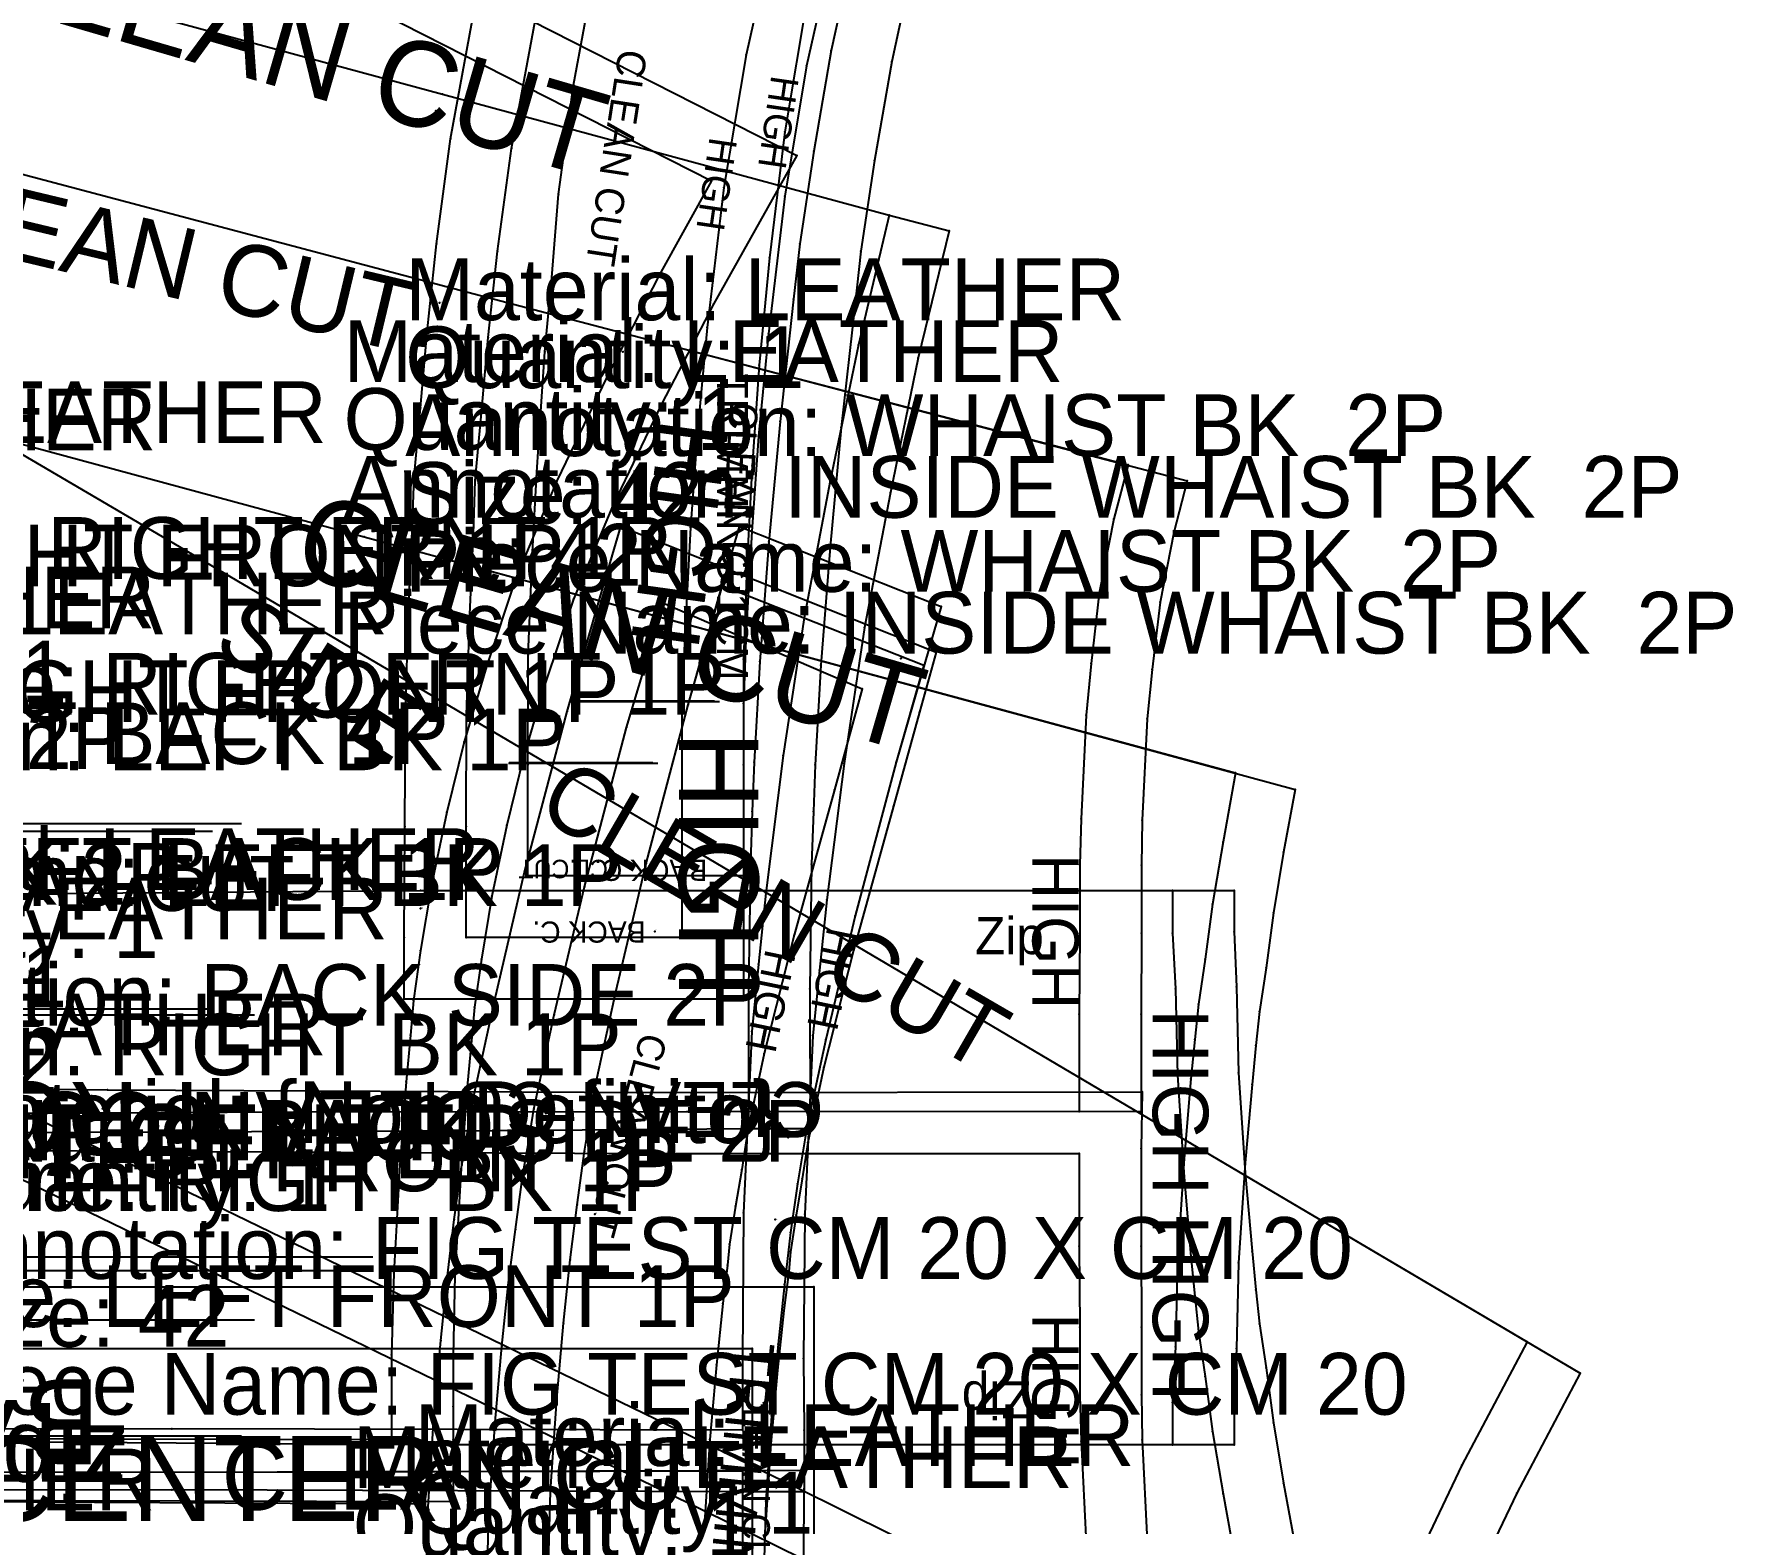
# Model space of a CAD drawing. Header units: metres. Extents: x -645 to 4173, y -791 to 1095.
# Drawn here: x -31.9 to 243.5, y -161.4 to 79.8 of the extents above; entities that cross this region are included whole.
import ezdxf

# ---------------------------------------------------------------- set-up
doc = ezdxf.new("R2010")
doc.units = ezdxf.units.M

# ---------------------------------------------------------------- blocks, each defined once
blk = doc.blocks.new('WHAIST BK  2P')
at = {"layer": '1'}
blk.add_lwpolyline([(59.05, -28.3), (24.05, -28.3), (24.05, -10.3), (24.15, 7.5), (24.85, 24.1), (25.55, 37.1), (26.05, 45.3), (26.85, 56.6), (27.95, 68.6), (29.05, 82.1), (31.45, 99.8), (35.45, 121.4), (40.35, 143.6), (44.85, 162.1), (48.15, 175.2), (50.25, 184.2), (83.35, 172.9), (82.05, 167.7), (78.85, 155), (74.45, 136.9), (69.45, 114.5), (65.75, 92.2), (63.25, 71.8), (61.55, 54.4), (60.45, 38.1), (59.55, 21.9), (59.05, 6.8), (59.05, -10.3), (59.05, -28.3)], close=True, dxfattribs=at)
at = {"layer": '13'}
blk.add_point((28.55, 37.1), dxfattribs=at)
at = {"layer": '2'}
for p in [(50.25, 184.2), (83.35, 172.9), (25.55, 37.1), (28.55, 37.1), (24.05, -10.3), (59.05, -10.3), (24.05, -28.3), (59.05, -28.3), (59.05, -28.3)]:
    blk.add_point(p, dxfattribs=at)
at = {"layer": '3'}
for p in [(48.15, 175.2), (82.05, 167.7), (44.85, 162.1), (78.85, 155), (40.35, 143.6), (74.45, 136.9), (35.45, 121.4), (69.45, 114.5), (31.45, 99.8), (65.75, 92.2), (29.05, 82.1), (63.25, 71.8), (27.95, 68.6), (26.85, 56.6), (61.55, 54.4), (26.05, 45.3), (60.45, 38.1), (24.85, 24.1), (59.55, 21.9), (24.15, 7.5), (59.05, 6.8)]:
    blk.add_point(p, dxfattribs=at)
at = {"layer": '5'}
blk.add_line((54.35, 0), (31.05, 0), dxfattribs=at)
at = {"layer": '7'}
blk.add_line((55.15, -0.1), (30.95, -0.1), dxfattribs=at)
at = {"layer": '84'}
blk.add_lwpolyline([(59.05, -28.3), (24.05, -28.3), (24.05, -10.3), (24.15, 7.5), (24.85, 24.1), (25.55, 37.1), (26.05, 45.3), (26.85, 56.6), (27.95, 68.6), (29.05, 82.1), (31.45, 99.8), (35.45, 121.4), (40.35, 143.6), (44.85, 162.1), (48.15, 175.2), (50.25, 184.2), (83.35, 172.9), (82.05, 167.7), (78.85, 155), (74.45, 136.9), (69.45, 114.5), (65.75, 92.2), (63.25, 71.8), (61.55, 54.4), (60.45, 38.1), (59.55, 21.9), (59.05, 6.8), (59.05, -10.3), (59.05, -28.3)], close=True, dxfattribs=at)
at = {"layer": '1'}
for s, p in [('Material: LEATHER', (4.2, 61.7)), ('Quantity: 1', (4.2, 50.7)), ('Annotation: WHAIST BK  2P', (4.2, 39.7)), ('Size: 42', (4.2, 28.7)), ('Piece Name: WHAIST BK  2P', (4.2, 17.7))]:
    blk.add_text(s, height=10, dxfattribs=at).set_placement(p)
at = {"layer": '13'}
blk.add_text('#1', height=0.25, dxfattribs=at).set_placement((28.55, 37.1))
at = {"layer": '15'}
for s, height, rotation, p in [('CLEAN CUT', 3.993, 343.1786, (53.65, 179.1)), ('CLEAN CUT', 4.655, 261.2122, (38.85, 105.8)), ('HIGH', 4.497, 261.6897, (63.55, 101.5)), ('CLEAN CUT', 4.65, 267.2607, (56.75, 48.5)), ('CL.CUT', 3, 180, (37.05, -25.7)), ('BACK C.', 3.429, 180, (53.15, -25.7))]:
    blk.add_text(s, height=height, rotation=rotation, dxfattribs=at).set_placement(p)
at = {"layer": '2'}
blk.add_text('#1', height=0.25, dxfattribs=at).set_placement((28.55, 37.1))
blk = doc.blocks.new('INSIDE WHAIST BK  2P')
at = {"layer": '1'}
blk.add_lwpolyline([(69.05, -38.3), (14.05, -38.3), (14.05, -28.3), (14.15, -10.3), (14.25, 7.9), (14.75, 24.5), (15.35, 37.5), (15.65, 46.3), (16.65, 57.5), (17.75, 69.8), (19.25, 84.1), (21.55, 101.1), (25.45, 122.2), (30.55, 145.8), (34.95, 164.4), (38.45, 177.8), (41.15, 187.1), (92.75, 170.2), (91.65, 165.3), (88.45, 152.6), (84.15, 134.7), (79.25, 112.9), (75.75, 91.8), (73.05, 69.5), (71.45, 52.9), (70.35, 37.5), (69.45, 21.4), (69.05, 9.6), (69.05, -10.3), (69.05, -28.3), (69.05, -38.3)], close=True, dxfattribs=at)
at = {"layer": '13'}
for p in [(49.45, 180.3), (82.25, 169.3)]:
    blk.add_point(p, dxfattribs=at)
at = {"layer": '14'}
blk.add_lwpolyline([(59.05, -28.3), (24.05, -28.3), (24.05, -10.3), (24.15, 7.7), (24.65, 24.1), (25.25, 37.1), (25.55, 45.7), (26.55, 56.7), (27.65, 68.9), (29.15, 82.9), (31.45, 99.5), (35.25, 120.2), (40.25, 143.6), (44.55, 162), (48.05, 175.2), (50.55, 183.9), (83.25, 173.4), (81.95, 167.5), (78.75, 154.9), (74.45, 136.9), (69.45, 114.7), (65.85, 93.2), (63.15, 70.5), (61.55, 53.7), (60.45, 38.1), (59.55, 21.8), (59.05, 9.7), (59.05, -10.3), (59.05, -28.3)], dxfattribs=at)
at = {"layer": '2'}
for p in [(41.15, 187.1), (50.55, 183.9), (49.45, 180.3), (83.25, 173.4), (82.25, 169.3), (92.75, 170.2), (15.35, 37.5), (15.35, 37.5), (25.25, 37.1), (14.15, -10.3), (24.05, -10.3), (59.05, -10.3), (69.05, -10.3), (14.05, -28.3), (14.05, -28.3), (24.05, -28.3), (59.05, -28.3), (59.05, -28.3), (69.05, -28.3), (69.05, -28.3), (14.05, -38.3), (69.05, -38.3), (69.05, -38.3)]:
    blk.add_point(p, dxfattribs=at)
at = {"layer": '3'}
for p in [(38.45, 177.8), (48.05, 175.2), (81.95, 167.5), (91.65, 165.3), (34.95, 164.4), (44.55, 162), (78.75, 154.9), (88.45, 152.6), (30.55, 145.8), (40.25, 143.6), (74.45, 136.9), (84.15, 134.7), (25.45, 122.2), (35.25, 120.2), (69.45, 114.7), (79.25, 112.9), (21.55, 101.1), (31.45, 99.5), (65.85, 93.2), (75.75, 91.8), (19.25, 84.1), (29.15, 82.9), (17.75, 69.8), (27.65, 68.9), (63.15, 70.5), (73.05, 69.5), (16.65, 57.5), (26.55, 56.7), (61.55, 53.7), (71.45, 52.9), (15.65, 46.3), (25.55, 45.7), (60.45, 38.1), (70.35, 37.5), (14.75, 24.5), (24.65, 24.1), (59.55, 21.8), (69.45, 21.4), (59.05, 9.7), (69.05, 9.6), (14.25, 7.9), (24.15, 7.7)]:
    blk.add_point(p, dxfattribs=at)
at = {"layer": '4'}
for p in [(15.35, 37.5, 2.5), (14.05, -28.3, 2.5), (69.05, -28.3, 2.5)]:
    blk.add_point(p, dxfattribs=at)
at = {"layer": '5'}
blk.add_line((54.35, 0), (31.05, 0), dxfattribs=at)
at = {"layer": '7'}
blk.add_line((55.15, -0.1), (30.95, -0.1), dxfattribs=at)
at = {"layer": '84'}
blk.add_lwpolyline([(69.05, -38.3), (14.05, -38.3), (14.05, -28.3), (14.15, -10.3), (14.25, 7.9), (14.75, 24.5), (15.35, 37.5), (15.65, 46.3), (16.65, 57.5), (17.75, 69.8), (19.25, 84.1), (21.55, 101.1), (25.45, 122.2), (30.55, 145.8), (34.95, 164.4), (38.45, 177.8), (41.15, 187.1), (92.75, 170.2), (91.65, 165.3), (88.45, 152.6), (84.15, 134.7), (79.25, 112.9), (75.75, 91.8), (73.05, 69.5), (71.45, 52.9), (70.35, 37.5), (69.45, 21.4), (69.05, 9.6), (69.05, -10.3), (69.05, -28.3), (69.05, -38.3)], close=True, dxfattribs=at)
at = {"layer": '87'}
blk.add_lwpolyline([(59.05, -28.3), (24.05, -28.3), (24.05, -10.3), (24.15, 7.7), (24.65, 24.1), (25.25, 37.1), (25.55, 45.7), (26.55, 56.7), (27.65, 68.9), (29.15, 82.9), (31.45, 99.5), (35.25, 120.2), (40.25, 143.6), (44.55, 162), (48.05, 175.2), (50.55, 183.9), (83.25, 173.4), (81.95, 167.5), (78.75, 154.9), (74.45, 136.9), (69.45, 114.7), (65.85, 93.2), (63.15, 70.5), (61.55, 53.7), (60.45, 38.1), (59.55, 21.8), (59.05, 9.7), (59.05, -10.3), (59.05, -28.3)], dxfattribs=at)
at = {"layer": '1'}
for s, p in [('Material: LEATHER', (4.2, 61.7)), ('Quantity: 1', (4.2, 50.7)), ('Annotation: INSIDE WHAIST BK  2P', (4.2, 39.7)), ('Size: 42', (4.2, 28.7)), ('Piece Name: INSIDE WHAIST BK  2P', (4.2, 17.7))]:
    blk.add_text(s, height=10, dxfattribs=at).set_placement(p)
at = {"layer": '13'}
for p in [(49.45, 180.3), (82.25, 169.3)]:
    blk.add_text('#1', height=0.25, dxfattribs=at).set_placement(p)
at = {"layer": '15'}
for s, height, rotation, p in [('CLEAN CUT', 3.993, 343.1786, (53.65, 179.1)), ('HIGH', 4.497, 261.6897, (63.55, 101.5)), ('TRIMMING 1CM', 5, 270, (64.75, 63.1)), ('BACK C.', 3.429, 180, (53.15, -25.7))]:
    blk.add_text(s, height=height, rotation=rotation, dxfattribs=at).set_placement(p)
at = {"layer": '2'}
for p in [(49.45, 180.3), (82.25, 169.3)]:
    blk.add_text('#1', height=0.25, dxfattribs=at).set_placement(p)
blk = doc.blocks.new('RIGHT BK 1P')
at = {"layer": '1'}
blk.add_lwpolyline([(-32.35, 68.4), (126.15, 69.6), (258.05, 69.6), (258.05, 62.9), (258.45, 54), (258.75, 40.1), (259.85, 23.9), (260.95, 11.2), (261.55, 4.9), (262.15, -0.6), (263.25, -7.7), (264.45, -16.6), (266.05, -26.4), (267.95, -36.6), (117.05, -77.5), (-71.65, -128.6)], dxfattribs=at)
at = {"layer": '13'}
blk.add_point((126.15, 66.7), dxfattribs=at)
at = {"layer": '14'}
blk.add_lwpolyline([(-32.35, 68.4), (126.15, 69.6), (248.05, 69.6), (248.05, 62.7), (248.55, 53.7), (248.85, 39.7), (249.95, 23.2), (251.05, 10.3), (251.65, 3.9), (252.25, -1.8), (253.35, -9.1), (254.55, -18), (256.25, -28.1), (258.25, -39.2), (117.05, -77.5), (-71.65, -128.6)], dxfattribs=at)
at = {"layer": '2'}
for p in [(126.15, 69.6), (126.15, 69.6), (248.05, 69.6), (258.05, 69.6), (126.15, 66.7), (251.65, 3.9), (261.55, 4.9), (261.55, 4.9)]:
    blk.add_point(p, dxfattribs=at)
at = {"layer": '3'}
for p in [(248.05, 62.7), (258.05, 62.9), (248.55, 53.7), (258.45, 54), (248.85, 39.7), (258.75, 40.1), (249.95, 23.2), (259.85, 23.9), (260.95, 11.2), (251.05, 10.3), (252.25, -1.8), (262.15, -0.6), (263.25, -7.7), (253.35, -9.1), (254.55, -18), (264.45, -16.6), (266.05, -26.4), (256.25, -28.1)]:
    blk.add_point(p, dxfattribs=at)
at = {"layer": '4'}
blk.add_point((261.55, 4.9, 2.5), dxfattribs=at)
at = {"layer": '5'}
blk.add_line((99.25, 0), (-13.95, 0), dxfattribs=at)
at = {"layer": '7'}
blk.add_line((99.25, 0), (-13.95, 0), dxfattribs=at)
at = {"layer": '84'}
blk.add_lwpolyline([(-32.35, 68.4), (126.15, 69.6), (258.05, 69.6), (258.05, 62.9), (258.45, 54), (258.75, 40.1), (259.85, 23.9), (260.95, 11.2), (261.55, 4.9), (262.15, -0.6), (263.25, -7.7), (264.45, -16.6), (266.05, -26.4), (267.95, -36.6), (117.05, -77.5), (-71.65, -128.6)], dxfattribs=at)
at = {"layer": '87'}
blk.add_lwpolyline([(-32.35, 68.4), (126.15, 69.6), (248.05, 69.6), (248.05, 62.7), (248.55, 53.7), (248.85, 39.7), (249.95, 23.2), (251.05, 10.3), (251.65, 3.9), (252.25, -1.8), (253.35, -9.1), (254.55, -18), (256.25, -28.1), (258.25, -39.2), (117.05, -77.5), (-71.65, -128.6)], dxfattribs=at)
at = {"layer": '1'}
for s, p in [('Material: LEATHER', (4.2, 61.7)), ('Quantity: 1', (4.2, 50.7)), ('Annotation: RIGHT BK 1P', (4.2, 39.7)), ('Piece Name: RIGHT BK 1P', (4.2, 17.7))]:
    blk.add_text(s, height=10, dxfattribs=at).set_placement(p)
at = {"layer": '13'}
blk.add_text('#1', height=0.25, dxfattribs=at).set_placement((126.15, 66.7))
at = {"layer": '15'}
for s, height, p in [('CLEAN CUT', 8.889, (38.35, 66.3)), ('Zip', 6, (216.05, 59.3))]:
    blk.add_text(s, height=height, dxfattribs=at).set_placement(p)
blk.add_text('HIGH', height=9, rotation=270, dxfattribs=at).set_placement((244.85, 17))
at = {"layer": '2'}
blk.add_text('#1', height=0.25, dxfattribs=at).set_placement((126.15, 66.7))
blk = doc.blocks.new('RIGHT BACK 1P')
at = {"layer": '1'}
blk.add_lwpolyline([(-15.05, 68), (123.55, 67.9), (226.05, 68.2), (226.05, 68.2), (225.95, 56.6), (226.15, 33.2), (227.45, 4.3), (228.55, -6.3), (229.75, -17.7), (232.55, -39.8), (235.85, -61.8), (240.05, -83.7), (244.55, -105.5), (249.55, -126.1), (239.85, -128.6), (167.45, -148.2), (-102.05, -221.1)], dxfattribs=at)
at = {"layer": '14'}
for points in [[(216.05, 68.1), (216.05, 56.6), (216.25, 33), (217.55, 3.6), (218.65, -7.3), (219.85, -18.8), (222.65, -41.1), (226.05, -63.4), (230.25, -85.6), (234.85, -107.6), (239.85, -128.6), (167.45, -148.2), (-102.05, -221.1)], [(-15.05, 68), (123.55, 67.9), (216.05, 68.1)]]:
    blk.add_lwpolyline(points, dxfattribs=at)
at = {"layer": '2'}
for p in [(216.05, 68.1), (216.05, 68.1), (226.05, 68.2), (226.05, 68.2)]:
    blk.add_point(p, dxfattribs=at)
at = {"layer": '3'}
blk.add_point((123.55, 67.9), dxfattribs=at)
blk.add_point((123.55, 67.9), dxfattribs=at)
at = {"layer": '84'}
blk.add_lwpolyline([(-15.05, 68), (123.55, 67.9), (226.05, 68.2), (226.05, 68.2), (225.95, 56.6), (226.15, 33.2), (227.45, 4.3), (228.55, -6.3), (229.75, -17.7), (232.55, -39.8), (235.85, -61.8), (240.05, -83.7), (244.55, -105.5), (249.55, -126.1), (239.85, -128.6), (167.45, -148.2), (-102.05, -221.1)], dxfattribs=at)
at = {"layer": '87'}
for points in [[(216.05, 68.1), (216.05, 56.6), (216.25, 33), (217.55, 3.6), (218.65, -7.3), (219.85, -18.8), (222.65, -41.1), (226.05, -63.4), (230.25, -85.6), (234.85, -107.6), (239.85, -128.6), (167.45, -148.2), (-102.05, -221.1)], [(-15.05, 68), (123.55, 67.9), (216.05, 68.1)]]:
    blk.add_lwpolyline(points, dxfattribs=at)
at = {"layer": '1'}
blk.add_text('Material: LEATHER', height=10, dxfattribs=at).set_placement((4.2, 61.7))
at = {"layer": '15'}
for s, height, p in [('BACK CENTER', 13.7636, (36.25, 60)), ('CLEAN CUT', 11.111, (131.65, 61.8))]:
    blk.add_text(s, height=height, dxfattribs=at).set_placement(p)
blk = doc.blocks.new('LEFT BK 1P')
at = {"layer": '1'}
blk.add_lwpolyline([(-71.65, 128.6), (117.05, 77.5), (267.95, 36.6), (266.05, 26.4), (264.45, 16.6), (263.25, 7.7), (262.15, 0.6), (261.55, -4.9), (260.95, -11.2), (259.85, -23.9), (258.75, -40.1), (258.45, -54), (258.05, -62.9), (258.05, -69.6), (126.15, -69.6), (126.15, -79.2), (-32.35, -78.4)], dxfattribs=at)
at = {"layer": '13'}
blk.add_point((115.45, 75.1), dxfattribs=at)
at = {"layer": '14'}
for points in [[(126.15, -69.6), (-32.35, -68.5)], [(-71.65, 128.6), (117.05, 77.5), (258.25, 39.3), (256.25, 28.1), (254.55, 18), (253.35, 9.1), (252.25, 1.8), (251.65, -3.9), (251.05, -10.3), (249.95, -23.2), (248.85, -39.7), (248.55, -53.7), (248.05, -62.7), (248.05, -69.6), (126.15, -69.6)]]:
    blk.add_lwpolyline(points, dxfattribs=at)
at = {"layer": '2'}
for p in [(117.05, 77.5), (117.05, 77.5), (115.45, 75.1), (258.25, 39.3), (267.95, 36.6), (251.65, -3.9), (261.55, -4.9), (261.55, -4.9), (126.15, -69.6), (126.15, -69.6), (126.15, -69.6), (248.05, -69.6), (258.05, -69.6), (126.15, -79.2)]:
    blk.add_point(p, dxfattribs=at)
at = {"layer": '3'}
for p in [(256.25, 28.1), (266.05, 26.4), (254.55, 18), (264.45, 16.6), (253.35, 9.1), (263.25, 7.7), (252.25, 1.8), (262.15, 0.6), (251.05, -10.3), (260.95, -11.2), (249.95, -23.2), (259.85, -23.9), (248.85, -39.7), (258.75, -40.1), (248.55, -53.7), (258.45, -54), (248.05, -62.7), (258.05, -62.9)]:
    blk.add_point(p, dxfattribs=at)
at = {"layer": '4'}
blk.add_point((261.55, -4.9, 2.5), dxfattribs=at)
at = {"layer": '5'}
blk.add_line((99.25, 0), (-13.95, 0), dxfattribs=at)
at = {"layer": '7'}
blk.add_line((99.25, 0), (-13.95, 0), dxfattribs=at)
at = {"layer": '84'}
blk.add_lwpolyline([(-71.65, 128.6), (117.05, 77.5), (267.95, 36.6), (266.05, 26.4), (264.45, 16.6), (263.25, 7.7), (262.15, 0.6), (261.55, -4.9), (260.95, -11.2), (259.85, -23.9), (258.75, -40.1), (258.45, -54), (258.05, -62.9), (258.05, -69.6), (126.15, -69.6), (126.15, -79.2), (-32.35, -78.4)], dxfattribs=at)
at = {"layer": '87'}
for points in [[(126.15, -69.6), (-32.35, -68.5)], [(-71.65, 128.6), (117.05, 77.5), (258.25, 39.3), (256.25, 28.1), (254.55, 18), (253.35, 9.1), (252.25, 1.8), (251.65, -3.9), (251.05, -10.3), (249.95, -23.2), (248.85, -39.7), (248.55, -53.7), (248.05, -62.7), (248.05, -69.6), (126.15, -69.6)]]:
    blk.add_lwpolyline(points, dxfattribs=at)
at = {"layer": '1'}
for s, p in [('Material: LEATHER', (4.2, 61.7)), ('Quantity: 1', (4.2, 50.7)), ('Annotation: LEFT BK 1P', (4.2, 39.7)), ('Piece Name: LEFT BK 1P', (4.2, 17.7))]:
    blk.add_text(s, height=10, dxfattribs=at).set_placement(p)
at = {"layer": '13'}
blk.add_text('#1', height=0.25, dxfattribs=at).set_placement((115.45, 75.1))
at = {"layer": '15'}
for s, height, rotation, p in [('CLEAN CUT', 13.748, 343.762, (105.05, 71.7)), ('HIGH', 9, 270, (244.85, 1)), ('Zip', 6, 180, (225.05, -59.3))]:
    blk.add_text(s, height=height, rotation=rotation, dxfattribs=at).set_placement(p)
at = {"layer": '2'}
blk.add_text('#1', height=0.25, dxfattribs=at).set_placement((115.45, 75.1))
blk = doc.blocks.new('LEFT BACK 1P')
at = {"layer": '1'}
blk.add_lwpolyline([(-102.05, 221.1), (167.45, 148.2), (239.85, 128.6), (249.55, 126.1), (244.55, 105.5), (240.05, 83.7), (235.85, 61.8), (232.55, 39.8), (229.75, 17.7), (228.55, 6.3), (227.45, -4.3), (226.15, -33.2), (225.95, -56.6), (226.05, -68.2), (226.05, -78.2), (226.05, -78.2), (216.25, -78.2), (123.55, -77.9), (-15.05, -78)], dxfattribs=at)
at = {"layer": '13'}
blk.add_point((166.35, 145.5), dxfattribs=at)
at = {"layer": '14'}
for points in [[(216.05, -68.2), (123.55, -68), (-15.05, -68.1)], [(-102.05, 221.1), (167.45, 148.2), (239.85, 128.6), (234.85, 107.6), (230.25, 85.6), (226.05, 63.4), (222.65, 41.1), (219.85, 18.8), (218.65, 7.3), (217.55, -3.6), (216.25, -33), (216.05, -56.6), (216.05, -68.2)]]:
    blk.add_lwpolyline(points, dxfattribs=at)
at = {"layer": '2'}
for p in [(167.45, 148.2), (167.45, 148.2), (166.35, 145.5), (239.85, 128.6), (239.85, 128.6), (249.55, 126.1), (218.65, 7.3), (228.55, 6.3), (228.55, 6.3), (216.05, -68.2), (216.05, -68.2), (226.05, -68.2), (226.05, -68.2), (216.25, -78.2), (226.05, -78.2), (226.05, -78.2)]:
    blk.add_point(p, dxfattribs=at)
at = {"layer": '3'}
for p in [(234.85, 107.6), (244.55, 105.5), (230.25, 85.6), (240.05, 83.7), (226.05, 63.4), (235.85, 61.8), (222.65, 41.1), (232.55, 39.8), (219.85, 18.8), (229.75, 17.7), (217.55, -3.6), (227.45, -4.3), (216.25, -33), (226.15, -33.2), (216.05, -56.6), (225.95, -56.6), (123.55, -68), (123.55, -77.9)]:
    blk.add_point(p, dxfattribs=at)
at = {"layer": '4'}
for p in [(228.55, 6.3, 2.5), (226.05, -68.2, 2.5)]:
    blk.add_point(p, dxfattribs=at)
at = {"layer": '5'}
blk.add_line((130.35, 0), (-45.05, 0), dxfattribs=at)
at = {"layer": '7'}
blk.add_line((130.35, 0), (-45.05, 0), dxfattribs=at)
at = {"layer": '84'}
blk.add_lwpolyline([(-102.05, 221.1), (167.45, 148.2), (239.85, 128.6), (249.55, 126.1), (244.55, 105.5), (240.05, 83.7), (235.85, 61.8), (232.55, 39.8), (229.75, 17.7), (228.55, 6.3), (227.45, -4.3), (226.15, -33.2), (225.95, -56.6), (226.05, -68.2), (226.05, -78.2), (226.05, -78.2), (216.25, -78.2), (123.55, -77.9), (-15.05, -78)], dxfattribs=at)
at = {"layer": '87'}
for points in [[(216.05, -68.2), (123.55, -68), (-15.05, -68.1)], [(-102.05, 221.1), (167.45, 148.2), (239.85, 128.6), (234.85, 107.6), (230.25, 85.6), (226.05, 63.4), (222.65, 41.1), (219.85, 18.8), (218.65, 7.3), (217.55, -3.6), (216.25, -33), (216.05, -56.6), (216.05, -68.2)]]:
    blk.add_lwpolyline(points, dxfattribs=at)
at = {"layer": '1'}
for s, p in [('Material: LEATHER', (4.2, 61.7)), ('Annotation: LEFT BACK 1P', (4.2, 39.7)), ('Piece Name: LEFT BACK 1P', (4.2, 17.7))]:
    blk.add_text(s, height=10, dxfattribs=at).set_placement(p)
at = {"layer": '13'}
blk.add_text('#1', height=0.25, dxfattribs=at).set_placement((166.35, 145.5))
at = {"layer": '15'}
for s, height, rotation, p in [('CLEAN CUT', 13.748, 343.762, (91.25, 163.8)), ('HIGH', 12.9, 270, (205.75, 45)), ('BACK CENTER', 13.7636, 180, (111.95, -60))]:
    blk.add_text(s, height=height, rotation=rotation, dxfattribs=at).set_placement(p)
at = {"layer": '2'}
blk.add_text('#1', height=0.25, dxfattribs=at).set_placement((166.35, 145.5))
blk = doc.blocks.new('BACK SIDE 2P')
at = {"layer": '1'}
blk.add_lwpolyline([(-8.45, 164.6), (70.35, 118.4), (157.95, 66.8), (236.05, 20.7), (299.25, -16.6), (288.95, -36), (280.25, -54.2), (273.55, -71), (268.25, -86.4), (264.25, -99.7), (261.65, -110.9), (259.45, -120.6), (108.15, -79.6), (-80.55, -28.6), (-71.35, 6.9), (-65.45, 27.3), (-59.25, 47.5), (-54.85, 60.8), (-45.85, 84.5), (-27.65, 125.3), (-8.45, 164.6)], close=True, dxfattribs=at)
at = {"layer": '14'}
blk.add_lwpolyline([(-8.45, 164.6), (70.35, 118.4), (157.95, 66.8), (236.05, 20.7), (290.65, -11.5), (280.05, -31.5), (271.15, -50.2), (264.25, -67.5), (258.75, -83.4), (254.65, -97.2), (251.95, -108.7), (110.75, -70), (-78.05, -19), (-71.35, 6.9), (-65.45, 27.3), (-59.25, 47.5), (-54.85, 60.8), (-45.85, 84.5), (-27.65, 125.3), (-8.45, 164.6)], dxfattribs=at)
at = {"layer": '2'}
for p in [(290.65, -11.5), (299.25, -16.6)]:
    blk.add_point(p, dxfattribs=at)
at = {"layer": '3'}
for p in [(70.35, 118.4), (70.35, 118.4), (157.95, 66.8), (157.95, 66.8), (236.05, 20.7), (236.05, 20.7), (280.05, -31.5), (288.95, -36)]:
    blk.add_point(p, dxfattribs=at)
at = {"layer": '5'}
blk.add_line((99.05, 0), (-13.65, 0), dxfattribs=at)
at = {"layer": '7'}
blk.add_line((103.55, 2.2), (-14.35, 2.2), dxfattribs=at)
at = {"layer": '84'}
blk.add_lwpolyline([(-8.45, 164.6), (70.35, 118.4), (157.95, 66.8), (236.05, 20.7), (299.25, -16.6), (288.95, -36), (280.25, -54.2), (273.55, -71), (268.25, -86.4), (264.25, -99.7), (261.65, -110.9), (259.45, -120.6), (108.15, -79.6), (-80.55, -28.6), (-71.35, 6.9), (-65.45, 27.3), (-59.25, 47.5), (-54.85, 60.8), (-45.85, 84.5), (-27.65, 125.3), (-8.45, 164.6)], close=True, dxfattribs=at)
at = {"layer": '87'}
blk.add_lwpolyline([(-8.45, 164.6), (70.35, 118.4), (157.95, 66.8), (236.05, 20.7), (290.65, -11.5), (280.05, -31.5), (271.15, -50.2), (264.25, -67.5), (258.75, -83.4), (254.65, -97.2), (251.95, -108.7), (110.75, -70), (-78.05, -19), (-71.35, 6.9), (-65.45, 27.3), (-59.25, 47.5), (-54.85, 60.8), (-45.85, 84.5), (-27.65, 125.3), (-8.45, 164.6)], dxfattribs=at)
at = {"layer": '1'}
for s, p in [('Material: LEATHER', (4.2, 61.7)), ('Quantity: 1', (4.2, 50.7)), ('Annotation: BACK SIDE 2P', (4.2, 39.7)), ('Size: 42', (4.2, 28.7)), ('Piece Name: BACK SIDE 2P', (4.2, 17.7))]:
    blk.add_text(s, height=10, dxfattribs=at).set_placement(p)
at = {"layer": '15'}
for s, height, rotation, p in [('SIDE', 11.194, 327.5877, (77.25, 100.6)), ('CLEAN CUT', 11.042, 329.9262, (129.75, 73.9))]:
    blk.add_text(s, height=height, rotation=rotation, dxfattribs=at).set_placement(p)
blk = doc.blocks.new('WHAIST FRONT 1P')
at = {"layer": '1'}
blk.add_lwpolyline([(25.75, 39.9), (26.25, 57.6), (27.25, 72.5), (28.35, 84.8), (29.45, 95.1), (30.55, 104), (31.75, 112.7), (33.55, 123.4), (36.85, 138.5), (41.75, 159.3), (48.55, 185), (56.85, 213.9), (89.55, 200.9), (82.25, 175.7), (75.65, 150.8), (70.85, 130.8), (67.85, 116.8), (66.25, 107.4), (65.15, 99.5), (64.15, 91.1), (63.15, 81.4), (62.05, 69.8), (61.15, 56), (60.65, 39.3)], dxfattribs=at)
at = {"layer": '13'}
for p in [(56.75, 203.3), (83.05, 192.5), (43.15, 148.3), (64.75, 114.9), (33.45, 102.5), (62.65, 101.6)]:
    blk.add_point(p, dxfattribs=at)
at = {"layer": '14'}
blk.add_lwpolyline([(25.75, 39.9), (26.25, 57.6), (27.25, 72.5), (28.35, 84.8), (29.45, 95.1), (30.55, 104), (31.75, 112.7), (33.55, 123.4), (36.85, 138.5), (41.75, 159.3), (48.55, 185), (54.05, 204.3), (86.75, 191.4), (82.25, 175.7), (75.65, 150.8), (70.85, 130.8), (67.85, 116.8), (66.25, 107.4), (65.15, 99.5), (64.15, 91.1), (63.15, 81.4), (62.05, 69.8), (61.15, 56), (60.65, 39.3)], dxfattribs=at)
at = {"layer": '2'}
for p in [(56.85, 213.9), (54.05, 204.3), (56.75, 203.3), (89.55, 200.9), (83.05, 192.5), (86.75, 191.4), (43.15, 148.3), (64.75, 114.9), (33.45, 102.5), (62.65, 101.6)]:
    blk.add_point(p, dxfattribs=at)
at = {"layer": '3'}
for p in [(48.55, 185), (48.55, 185), (82.25, 175.7), (82.25, 175.7), (41.75, 159.3), (41.75, 159.3), (75.65, 150.8), (75.65, 150.8), (36.85, 138.5), (36.85, 138.5), (70.85, 130.8), (70.85, 130.8), (33.55, 123.4), (33.55, 123.4), (67.85, 116.8), (67.85, 116.8), (31.75, 112.7), (31.75, 112.7), (66.25, 107.4), (66.25, 107.4), (30.55, 104), (30.55, 104), (65.15, 99.5), (65.15, 99.5), (29.45, 95.1), (29.45, 95.1), (64.15, 91.1), (64.15, 91.1), (28.35, 84.8), (28.35, 84.8), (63.15, 81.4), (63.15, 81.4), (27.25, 72.5), (27.25, 72.5), (62.05, 69.8), (62.05, 69.8), (26.25, 57.6), (26.25, 57.6), (61.15, 56), (61.15, 56)]:
    blk.add_point(p, dxfattribs=at)
at = {"layer": '84'}
blk.add_lwpolyline([(25.75, 39.9), (26.25, 57.6), (27.25, 72.5), (28.35, 84.8), (29.45, 95.1), (30.55, 104), (31.75, 112.7), (33.55, 123.4), (36.85, 138.5), (41.75, 159.3), (48.55, 185), (56.85, 213.9), (89.55, 200.9), (82.25, 175.7), (75.65, 150.8), (70.85, 130.8), (67.85, 116.8), (66.25, 107.4), (65.15, 99.5), (64.15, 91.1), (63.15, 81.4), (62.05, 69.8), (61.15, 56), (60.65, 39.3)], dxfattribs=at)
at = {"layer": '87'}
blk.add_lwpolyline([(25.75, 39.9), (26.25, 57.6), (27.25, 72.5), (28.35, 84.8), (29.45, 95.1), (30.55, 104), (31.75, 112.7), (33.55, 123.4), (36.85, 138.5), (41.75, 159.3), (48.55, 185), (54.05, 204.3), (86.75, 191.4), (82.25, 175.7), (75.65, 150.8), (70.85, 130.8), (67.85, 116.8), (66.25, 107.4), (65.15, 99.5), (64.15, 91.1), (63.15, 81.4), (62.05, 69.8), (61.15, 56), (60.65, 39.3)], dxfattribs=at)
at = {"layer": '1'}
for s, p in [('Material: LEATHER', (4.2, 61.7)), ('Quantity: 1', (4.2, 50.7))]:
    blk.add_text(s, height=10, dxfattribs=at).set_placement(p)
at = {"layer": '13'}
for p in [(56.75, 203.3), (83.05, 192.5), (43.15, 148.3), (64.75, 114.9), (33.45, 102.5), (62.65, 101.6)]:
    blk.add_text('#1', height=0.25, dxfattribs=at).set_placement(p)
at = {"layer": '15'}
for s, height, rotation, p in [('HIGH', 4.952, 258.3497, (71.15, 149.2)), ('CLEAN CUT', 4.442, 254.9209, (40.95, 132.1)), ('CLEAN CUT', 4.444, 270, (57.35, 75.5))]:
    blk.add_text(s, height=height, rotation=rotation, dxfattribs=at).set_placement(p)
at = {"layer": '2'}
for p in [(56.75, 203.3), (83.05, 192.5), (43.15, 148.3), (64.75, 114.9), (33.45, 102.5), (62.65, 101.6)]:
    blk.add_text('#1', height=0.25, dxfattribs=at).set_placement(p)
blk = doc.blocks.new('INSIDE WHAIST FRNT 1P')
at = {"layer": '1'}
blk.add_lwpolyline([(15.85, 40), (16.35, 57.8), (17.35, 73.1), (18.45, 85.6), (19.55, 96.1), (20.65, 105.2), (21.85, 114), (23.75, 125), (27.15, 140.6), (32.05, 161.5), (38.95, 187.5), (44.85, 207.9), (47.65, 217.5), (98.75, 197.1), (96.05, 187.4), (91.85, 172.2), (85.35, 148.8), (80.55, 129.9), (77.95, 117.7), (77.05, 111.8), (76.05, 105.9), (75.15, 100), (74.85, 96.8), (74.05, 90.5), (73.05, 80.8), (71.95, 68.9), (71.05, 54.9)], dxfattribs=at)
at = {"layer": '14'}
blk.add_lwpolyline([(25.75, 39.8), (26.25, 57.4), (27.25, 72.4), (28.35, 84.7), (29.45, 95), (30.55, 103.6), (31.75, 112.5), (32.65, 117.3), (33.55, 123.1), (36.85, 138.4), (41.75, 159.1), (48.55, 184.9), (52.55, 198.2), (54.45, 205.1), (86.75, 191.2), (86.45, 190), (82.25, 174.8), (75.75, 151.3), (70.85, 132.1), (68.15, 119.4), (67.25, 113.3), (66.25, 107.4), (65.25, 101.2), (64.95, 97.8), (64.15, 91.6), (63.15, 81.7), (62.05, 69.6), (61.15, 55.3)], dxfattribs=at)
at = {"layer": '2'}
for p in [(47.65, 217.5), (44.85, 207.9), (44.85, 207.9), (54.45, 205.1), (98.75, 197.1), (86.75, 191.2), (86.45, 190), (96.05, 187.4), (96.05, 187.4), (67.25, 113.3), (77.05, 111.8), (77.05, 111.8), (65.25, 101.2), (75.15, 100), (75.15, 100)]:
    blk.add_point(p, dxfattribs=at)
at = {"layer": '3'}
for p in [(52.55, 198.2), (38.95, 187.5), (48.55, 184.9), (82.25, 174.8), (91.85, 172.2), (32.05, 161.5), (41.75, 159.1), (75.75, 151.3), (85.35, 148.8), (27.15, 140.6), (36.85, 138.4), (70.85, 132.1), (80.55, 129.9), (23.75, 125), (33.55, 123.1), (68.15, 119.4), (32.65, 117.3), (77.95, 117.7), (21.85, 114), (31.75, 112.5), (66.25, 107.4), (20.65, 105.2), (76.05, 105.9), (30.55, 103.6), (64.95, 97.8), (74.85, 96.8), (19.55, 96.1), (29.45, 95), (64.15, 91.6), (74.05, 90.5), (18.45, 85.6), (28.35, 84.7), (63.15, 81.7), (73.05, 80.8), (17.35, 73.1), (27.25, 72.4), (62.05, 69.6), (71.95, 68.9), (16.35, 57.8), (26.25, 57.4)]:
    blk.add_point(p, dxfattribs=at)
at = {"layer": '4'}
for p in [(44.85, 207.9, 2.5), (96.05, 187.4, 2.5), (77.05, 111.8, 2.5), (75.15, 100, 2.5)]:
    blk.add_point(p, dxfattribs=at)
at = {"layer": '84'}
blk.add_lwpolyline([(15.85, 40), (16.35, 57.8), (17.35, 73.1), (18.45, 85.6), (19.55, 96.1), (20.65, 105.2), (21.85, 114), (23.75, 125), (27.15, 140.6), (32.05, 161.5), (38.95, 187.5), (44.85, 207.9), (47.65, 217.5), (98.75, 197.1), (96.05, 187.4), (91.85, 172.2), (85.35, 148.8), (80.55, 129.9), (77.95, 117.7), (77.05, 111.8), (76.05, 105.9), (75.15, 100), (74.85, 96.8), (74.05, 90.5), (73.05, 80.8), (71.95, 68.9), (71.05, 54.9)], dxfattribs=at)
at = {"layer": '87'}
blk.add_lwpolyline([(25.75, 39.8), (26.25, 57.4), (27.25, 72.4), (28.35, 84.7), (29.45, 95), (30.55, 103.6), (31.75, 112.5), (32.65, 117.3), (33.55, 123.1), (36.85, 138.4), (41.75, 159.1), (48.55, 184.9), (52.55, 198.2), (54.45, 205.1), (86.75, 191.2), (86.45, 190), (82.25, 174.8), (75.75, 151.3), (70.85, 132.1), (68.15, 119.4), (67.25, 113.3), (66.25, 107.4), (65.25, 101.2), (64.95, 97.8), (64.15, 91.6), (63.15, 81.7), (62.05, 69.6), (61.15, 55.3)], dxfattribs=at)
at = {"layer": '1'}
for s, p in [('Material: LEATHER', (4.2, 61.7)), ('Quantity: 1', (4.2, 50.7))]:
    blk.add_text(s, height=10, dxfattribs=at).set_placement(p)
at = {"layer": '15'}
for s, height, rotation, p in [('HIGH', 4.952, 258.3497, (71.15, 149.2)), ('TRIMMING 1CM', 6.6519, 264.1037, (65.95, 85.7))]:
    blk.add_text(s, height=height, rotation=rotation, dxfattribs=at).set_placement(p)
blk = doc.blocks.new('LEFT FRONT 1P')
at = {"layer": '1'}
blk.add_lwpolyline([(-19.55, 57.3), (85.35, 56.1), (173.65, 55.7), (253.05, 55.8), (252.85, 46.6), (252.85, 30.8), (252.95, 17.7), (252.95, 6.7), (253.05, -0.6), (253.85, -17), (254.65, -25), (255.95, -35.9), (258.15, -47.2), (260.35, -55.6), (169.45, -79.4), (140.45, -87), (-87.25, -147.4)], dxfattribs=at)
at = {"layer": '14'}
blk.add_lwpolyline([(-19.65, 47.4), (85.25, 46.2), (173.65, 45.8), (242.85, 45.8), (242.85, 30.8), (242.95, 17.7), (242.95, 6.6), (243.15, -0.8), (243.95, -17.3), (244.75, -26), (246.05, -37.4), (248.45, -49.4), (250.75, -58.1), (169.45, -79.4), (140.45, -87), (-87.25, -147.4)], dxfattribs=at)
at = {"layer": '2'}
for p in [(253.05, 55.8), (242.85, 45.8), (252.85, 46.6), (252.85, 46.6), (242.85, 30.8), (252.85, 30.8), (243.15, -0.8), (253.05, -0.6), (253.05, -0.6)]:
    blk.add_point(p, dxfattribs=at)
at = {"layer": '3'}
for p in [(85.35, 56.1), (173.65, 55.7), (85.25, 46.2), (173.65, 45.8), (242.95, 17.7), (252.95, 17.7), (242.95, 6.6), (252.95, 6.7)]:
    blk.add_point(p, dxfattribs=at)
at = {"layer": '4'}
for p in [(252.85, 46.6, 2.5), (253.05, -0.6, 2.5)]:
    blk.add_point(p, dxfattribs=at)
at = {"layer": '5'}
blk.add_line((107.05, 0), (-21.65, 0), dxfattribs=at)
at = {"layer": '7'}
blk.add_line((107.05, 0), (-21.65, 0), dxfattribs=at)
at = {"layer": '84'}
blk.add_lwpolyline([(-19.55, 57.3), (85.35, 56.1), (173.65, 55.7), (253.05, 55.8), (252.85, 46.6), (252.85, 30.8), (252.95, 17.7), (252.95, 6.7), (253.05, -0.6), (253.85, -17), (254.65, -25), (255.95, -35.9), (258.15, -47.2), (260.35, -55.6), (169.45, -79.4), (140.45, -87), (-87.25, -147.4)], dxfattribs=at)
at = {"layer": '87'}
blk.add_lwpolyline([(-19.65, 47.4), (85.25, 46.2), (173.65, 45.8), (242.85, 45.8), (242.85, 30.8), (242.95, 17.7), (242.95, 6.6), (243.15, -0.8), (243.95, -17.3), (244.75, -26), (246.05, -37.4), (248.45, -49.4), (250.75, -58.1), (169.45, -79.4), (140.45, -87), (-87.25, -147.4)], dxfattribs=at)
at = {"layer": '1'}
for s, p in [('Material: LEATHER', (4.2, 61.7)), ('Annotation: LEFT FRONT 1P', (4.2, 39.7)), ('Piece Name: LEFT FRONT 1P', (4.2, 17.7))]:
    blk.add_text(s, height=10, dxfattribs=at).set_placement(p)
at = {"layer": '15'}
blk.add_text('FRONT CENTER', height=11.9833, dxfattribs=at).set_placement((28.35, 41.8))
blk.add_text('HIGH', height=7.5, rotation=270, dxfattribs=at).set_placement((235.25, 19.9))
blk = doc.blocks.new('RIGHT FRNT 1P')
at = {"layer": '1'}
blk.add_lwpolyline([(-87.25, 147.4), (140.45, 87), (169.45, 79.4), (260.35, 55.6), (258.15, 47.2), (255.95, 35.9), (254.65, 25), (253.85, 17), (253.05, 0.6), (252.95, -6.7), (252.95, -17.7), (252.85, -30.8), (252.85, -46.6), (115.55, -46.7), (-3.15, -47.3)], dxfattribs=at)
at = {"layer": '13'}
for p in [(139.15, 84.4), (168.85, 76.5)]:
    blk.add_point(p, dxfattribs=at)
at = {"layer": '14'}
blk.add_lwpolyline([(-87.25, 147.4), (140.45, 87), (169.45, 79.4), (250.75, 58.2), (248.45, 49.4), (246.05, 37.4), (244.75, 26), (243.95, 17.6), (243.15, 0.8), (242.95, -6.6), (242.95, -17.7), (242.85, -30.8), (242.85, -46.6), (115.55, -46.7), (-3.15, -47.3)], dxfattribs=at)
at = {"layer": '2'}
for p in [(140.45, 87), (140.45, 87), (139.15, 84.4), (169.45, 79.4), (169.45, 79.4), (168.85, 76.5), (250.75, 58.2), (260.35, 55.6), (243.95, 17.6), (253.85, 17), (253.85, 17), (243.15, 0.8), (253.05, 0.6), (253.05, 0.6), (242.85, -30.8), (252.85, -30.8), (242.85, -46.6), (252.85, -46.6)]:
    blk.add_point(p, dxfattribs=at)
at = {"layer": '3'}
for p in [(248.45, 49.4), (258.15, 47.2), (246.05, 37.4), (255.95, 35.9), (244.75, 26), (254.65, 25), (242.95, -6.6), (252.95, -6.7), (242.95, -17.7), (252.95, -17.7), (115.55, -46.7), (115.55, -46.7)]:
    blk.add_point(p, dxfattribs=at)
at = {"layer": '4'}
for p in [(253.85, 17, 2.5), (253.05, 0.6, 2.5)]:
    blk.add_point(p, dxfattribs=at)
at = {"layer": '5'}
blk.add_line((107.05, 0), (-21.65, 0), dxfattribs=at)
at = {"layer": '7'}
blk.add_line((107.05, 0), (-21.65, 0), dxfattribs=at)
at = {"layer": '84'}
blk.add_lwpolyline([(-87.25, 147.4), (140.45, 87), (169.45, 79.4), (260.35, 55.6), (258.15, 47.2), (255.95, 35.9), (254.65, 25), (253.85, 17), (253.05, 0.6), (252.95, -6.7), (252.95, -17.7), (252.85, -30.8), (252.85, -46.6), (115.55, -46.7), (-3.15, -47.3)], dxfattribs=at)
at = {"layer": '87'}
blk.add_lwpolyline([(-87.25, 147.4), (140.45, 87), (169.45, 79.4), (250.75, 58.2), (248.45, 49.4), (246.05, 37.4), (244.75, 26), (243.95, 17.6), (243.15, 0.8), (242.95, -6.6), (242.95, -17.7), (242.85, -30.8), (242.85, -46.6), (115.55, -46.7), (-3.15, -47.3)], dxfattribs=at)
at = {"layer": '1'}
for s, p in [('Material: LEATHER', (4.2, 61.7)), ('Annotation: RIGHT FRNT 1P', (4.2, 39.7)), ('Piece Name: RIGHT FRNT 1P', (4.2, 17.7))]:
    blk.add_text(s, height=10, dxfattribs=at).set_placement(p)
at = {"layer": '13'}
for p in [(139.15, 84.4), (168.85, 76.5)]:
    blk.add_text('#1', height=0.25, dxfattribs=at).set_placement(p)
at = {"layer": '15'}
for s, height, rotation, p in [('CLEAN CUT', 11.561, 346.5514, (47.95, 96.7)), ('HIGH', 7.5, 270, (235.25, -4.9)), ('FRONT CENTER', 11.9833, 180, (100.25, -41.8)), ('CLEAN CUT', 8.889, 180, (201.45, -41.8))]:
    blk.add_text(s, height=height, rotation=rotation, dxfattribs=at).set_placement(p)
at = {"layer": '2'}
for p in [(139.15, 84.4), (168.85, 76.5)]:
    blk.add_text('#1', height=0.25, dxfattribs=at).set_placement(p)
blk = doc.blocks.new('RIGHT FRONT 1P')
at = {"layer": '1'}
blk.add_lwpolyline([(242.85, 137.8), (240.05, 124.7), (237.25, 108.7), (235.05, 94), (234.05, 85.1), (231.85, 65.4), (230.05, 46.1), (228.55, 26.9), (227.65, 10.8), (227.35, 3.2), (227.05, -5.3), (226.75, -25.5), (226.85, -48.2), (216.85, -48.2), (176.45, -48.5), (29.15, -49.1)], dxfattribs=at)
at = {"layer": '14'}
blk.add_lwpolyline([(233.15, 139.8), (230.25, 126.5), (227.45, 110.2), (225.15, 95.2), (224.15, 86.2), (221.95, 66.4), (220.15, 46.9), (218.65, 27.5), (217.75, 11.2), (217.45, 3.2), (217.15, -5.1), (216.85, -25.4), (216.85, -48.2), (176.45, -48.5), (29.15, -49.1)], dxfattribs=at)
at = {"layer": '2'}
for p in [(225.15, 95.2), (235.05, 94), (235.05, 94), (217.45, 3.2), (227.35, 3.2), (227.35, 3.2), (216.85, -25.4), (226.75, -25.5), (216.85, -48.2), (216.85, -48.2), (226.85, -48.2)]:
    blk.add_point(p, dxfattribs=at)
at = {"layer": '3'}
for p in [(230.25, 126.5), (240.05, 124.7), (227.45, 110.2), (237.25, 108.7), (224.15, 86.2), (234.05, 85.1), (221.95, 66.4), (231.85, 65.4), (220.15, 46.9), (230.05, 46.1), (218.65, 27.5), (228.55, 26.9), (217.75, 11.2), (227.65, 10.8), (217.15, -5.1), (227.05, -5.3), (176.45, -48.5), (176.45, -48.5)]:
    blk.add_point(p, dxfattribs=at)
at = {"layer": '4'}
for p in [(235.05, 94, 2.5), (227.35, 3.2, 2.5)]:
    blk.add_point(p, dxfattribs=at)
at = {"layer": '5'}
blk.add_line((129.95, 0), (-44.65, 0), dxfattribs=at)
at = {"layer": '7'}
blk.add_line((129.95, 0), (-44.65, 0), dxfattribs=at)
at = {"layer": '84'}
blk.add_lwpolyline([(242.85, 137.8), (240.05, 124.7), (237.25, 108.7), (235.05, 94), (234.05, 85.1), (231.85, 65.4), (230.05, 46.1), (228.55, 26.9), (227.65, 10.8), (227.35, 3.2), (227.05, -5.3), (226.75, -25.5), (226.85, -48.2), (216.85, -48.2), (176.45, -48.5), (29.15, -49.1)], dxfattribs=at)
at = {"layer": '87'}
blk.add_lwpolyline([(233.15, 139.8), (230.25, 126.5), (227.45, 110.2), (225.15, 95.2), (224.15, 86.2), (221.95, 66.4), (220.15, 46.9), (218.65, 27.5), (217.75, 11.2), (217.45, 3.2), (217.15, -5.1), (216.85, -25.4), (216.85, -48.2), (176.45, -48.5), (29.15, -49.1)], dxfattribs=at)
at = {"layer": '1'}
for s, p in [('Material: LEATHER', (4.2, 61.7)), ('Annotation: RIGHT FRONT 1P', (4.2, 39.7)), ('Piece Name: RIGHT FRONT 1P', (4.2, 17.7))]:
    blk.add_text(s, height=10, dxfattribs=at).set_placement(p)
at = {"layer": '15'}
for s, height, rotation, p in [('HIGH', 11.003, 262.1645, (202.75, 67.1)), ('CLEAN CUT', 11.111, 180, (175.75, -42.2))]:
    blk.add_text(s, height=height, rotation=rotation, dxfattribs=at).set_placement(p)
blk = doc.blocks.new('LINING BACK 2P')
at = {"layer": '1'}
blk.add_lwpolyline([(209.55, 179.5), (288.95, 139.1), (275.45, 115), (267.05, 98.8), (259.15, 82.4), (252.75, 67.2), (248.15, 53.4), (244.65, 41.6), (241.95, 30.6), (239.55, 19.1), (237.85, 8.9), (236.75, 1.1), (236.25, -4.3), (235.55, -11.8), (234.55, -25), (233.55, -42.3), (233.25, -55.3), (233.25, -63.6), (233.25, -69), (233.25, -79), (100.45, -78.7)], dxfattribs=at)
at = {"layer": '14'}
blk.add_lwpolyline([(205.05, 170.6), (275.15, 135), (266.65, 119.7), (258.15, 103.2), (250.05, 86.4), (243.45, 70.6), (238.65, 56.3), (235.05, 44.1), (232.25, 32.7), (229.75, 20.9), (227.95, 10.3), (226.85, 2.2), (226.35, -3.4), (225.65, -11), (224.65, -24.4), (223.65, -41.9), (223.25, -55.2), (223.25, -63.6), (223.25, -69), (100.45, -68.7)], dxfattribs=at)
at = {"layer": '2'}
for p in [(288.95, 139.1), (275.15, 135), (226.35, -3.4), (236.25, -4.3), (236.25, -4.3), (223.25, -69), (233.25, -69), (233.25, -69), (233.25, -79)]:
    blk.add_point(p, dxfattribs=at)
at = {"layer": '3'}
for p in [(266.65, 119.7), (275.45, 115), (258.15, 103.2), (267.05, 98.8), (250.05, 86.4), (259.15, 82.4), (243.45, 70.6), (252.75, 67.2), (238.65, 56.3), (248.15, 53.4), (235.05, 44.1), (244.65, 41.6), (232.25, 32.7), (241.95, 30.6), (229.75, 20.9), (239.55, 19.1), (227.95, 10.3), (237.85, 8.9), (226.85, 2.2), (236.75, 1.1), (225.65, -11), (235.55, -11.8), (224.65, -24.4), (234.55, -25), (223.65, -41.9), (233.55, -42.3), (223.25, -55.2), (233.25, -55.3), (223.25, -63.6), (233.25, -63.6)]:
    blk.add_point(p, dxfattribs=at)
at = {"layer": '4'}
for p in [(236.25, -4.3, 2.5), (233.25, -69, 2.5)]:
    blk.add_point(p, dxfattribs=at)
at = {"layer": '84'}
blk.add_lwpolyline([(209.55, 179.5), (288.95, 139.1), (275.45, 115), (267.05, 98.8), (259.15, 82.4), (252.75, 67.2), (248.15, 53.4), (244.65, 41.6), (241.95, 30.6), (239.55, 19.1), (237.85, 8.9), (236.75, 1.1), (236.25, -4.3), (235.55, -11.8), (234.55, -25), (233.55, -42.3), (233.25, -55.3), (233.25, -63.6), (233.25, -69), (233.25, -79), (100.45, -78.7)], dxfattribs=at)
at = {"layer": '87'}
blk.add_lwpolyline([(205.05, 170.6), (275.15, 135), (266.65, 119.7), (258.15, 103.2), (250.05, 86.4), (243.45, 70.6), (238.65, 56.3), (235.05, 44.1), (232.25, 32.7), (229.75, 20.9), (227.95, 10.3), (226.85, 2.2), (226.35, -3.4), (225.65, -11), (224.65, -24.4), (223.65, -41.9), (223.25, -55.2), (223.25, -63.6), (223.25, -69), (100.45, -68.7)], dxfattribs=at)
at = {"layer": '1'}
for s, p in [('Annotation: LINING BACK 2P', (4.2, 39.7)), ('Piece Name: LINING BACK 2P', (4.2, 17.7))]:
    blk.add_text(s, height=10, dxfattribs=at).set_placement(p)
at = {"layer": '15'}
blk.add_text('zip', height=11.933, rotation=180, dxfattribs=at).set_placement((180.55, -66.6))
blk = doc.blocks.new('LINING FRONT 1P')
at = {"layer": '1'}
blk.add_lwpolyline([(115.65, 306.2), (251.85, 240.1), (322.55, 205), (319.35, 198.2), (315.35, 188.9), (310.35, 177.4), (303.75, 162), (298.65, 149.7), (296.25, 143.4), (293.85, 137.4), (291.25, 130), (288.05, 120.3), (284.55, 107.8), (281.55, 92.8), (278.65, 77), (276.65, 63.3), (276.25, 55.9), (275.85, 48), (275.75, 40.6), (275.65, 30.3), (275.45, 17.5), (275.25, 0), (275.25, 0), (275.45, -17.5)], dxfattribs=at)
at = {"layer": '14'}
blk.add_lwpolyline([(111.25, 297.3), (247.45, 231.2), (309.45, 200.5), (306.25, 192.8), (301.25, 181.3), (294.55, 165.8), (289.35, 153.3), (286.85, 146.6), (284.55, 140.9), (281.85, 133.2), (278.55, 123.1), (274.85, 110), (271.75, 94.6), (268.85, 78.6), (266.75, 64.2), (266.35, 56.4), (265.95, 48.3), (265.85, 40.6), (265.75, 30.3), (265.55, 17.6), (265.35, 0)], dxfattribs=at)
at = {"layer": '3'}
blk.add_point((251.85, 240.1), dxfattribs=at)
at = {"layer": '84'}
blk.add_lwpolyline([(115.65, 306.2), (251.85, 240.1), (322.55, 205), (319.35, 198.2), (315.35, 188.9), (310.35, 177.4), (303.75, 162), (298.65, 149.7), (296.25, 143.4), (293.85, 137.4), (291.25, 130), (288.05, 120.3), (284.55, 107.8), (281.55, 92.8), (278.65, 77), (276.65, 63.3), (276.25, 55.9), (275.85, 48), (275.75, 40.6), (275.65, 30.3), (275.45, 17.5), (275.25, 0), (275.25, 0), (275.45, -17.5)], dxfattribs=at)
at = {"layer": '87'}
blk.add_lwpolyline([(111.25, 297.3), (247.45, 231.2), (309.45, 200.5), (306.25, 192.8), (301.25, 181.3), (294.55, 165.8), (289.35, 153.3), (286.85, 146.6), (284.55, 140.9), (281.85, 133.2), (278.55, 123.1), (274.85, 110), (271.75, 94.6), (268.85, 78.6), (266.75, 64.2), (266.35, 56.4), (265.95, 48.3), (265.85, 40.6), (265.75, 30.3), (265.55, 17.6), (265.35, 0)], dxfattribs=at)
blk = doc.blocks.new('FIG TEST CM 20 X CM 20')
at = {"layer": '1'}
blk.add_lwpolyline([(147.25, 38.4), (147.25, -161.6), (-52.75, -161.6), (-52.75, 38.4), (147.25, 38.4)], close=True, dxfattribs=at)
at = {"layer": '14'}
blk.add_lwpolyline([(137.25, 28.4), (137.25, -151.6), (-42.75, -151.6), (-42.75, 28.4), (137.25, 28.4)], dxfattribs=at)
at = {"layer": '2'}
for p in [(147.25, 38.4), (147.25, 38.4), (137.25, 28.4), (137.25, 28.4)]:
    blk.add_point(p, dxfattribs=at)
at = {"layer": '84'}
blk.add_lwpolyline([(147.25, 38.4), (147.25, -161.6), (-52.75, -161.6), (-52.75, 38.4), (147.25, 38.4)], close=True, dxfattribs=at)
at = {"layer": '87'}
blk.add_lwpolyline([(137.25, 28.4), (137.25, -151.6), (-42.75, -151.6), (-42.75, 28.4), (137.25, 28.4)], dxfattribs=at)
at = {"layer": '1'}
for s, p in [('Material: {Non Definito}', (4.2, 61.7)), ('Quantity: 1', (4.2, 50.7)), ('Annotation: FIG TEST CM 20 X CM 20', (4.2, 39.7)), ('Size: 42', (4.2, 28.7)), ('Piece Name: FIG TEST CM 20 X CM 20', (4.2, 17.7))]:
    blk.add_text(s, height=10, dxfattribs=at).set_placement(p)

msp = doc.modelspace()

# ---------------------------------------------------------------- block references
at = {"layer": '1'}
for name, p in [('LINING BACK 2P', (-197.25, -79)), ('RIGHT FRONT 1P', (-132.95, -49.4)), ('WHAIST BK  2P', (24.05, -28.3)), ('INSIDE WHAIST BK  2P', (14.05, -38.3)), ('LEFT BACK 1P', (-133.15, -78.2)), ('RIGHT FRNT 1P', (-105.35, -48.2)), ('LEFT BK 1P', (-95.45, -79.2)), ('BACK SIDE 2P', (-80.55, -120.6)), ('LINING FRONT 1P', (-160.35, -395.7)), ('INSIDE WHAIST FRNT 1P', (15.55, -217.5)), ('WHAIST FRONT 1P', (25.55, -213.9)), ('RIGHT BK 1P', (-95.45, -128.6)), ('LEFT FRONT 1P', (-105.35, -147.4)), ('FIG TEST CM 20 X CM 20', (-52.75, -161.6)), ('RIGHT BACK 1P', (-133.15, -221.1))]:
    msp.add_blockref(name, p, dxfattribs=at)

doc.saveas('drawing.dxf')
